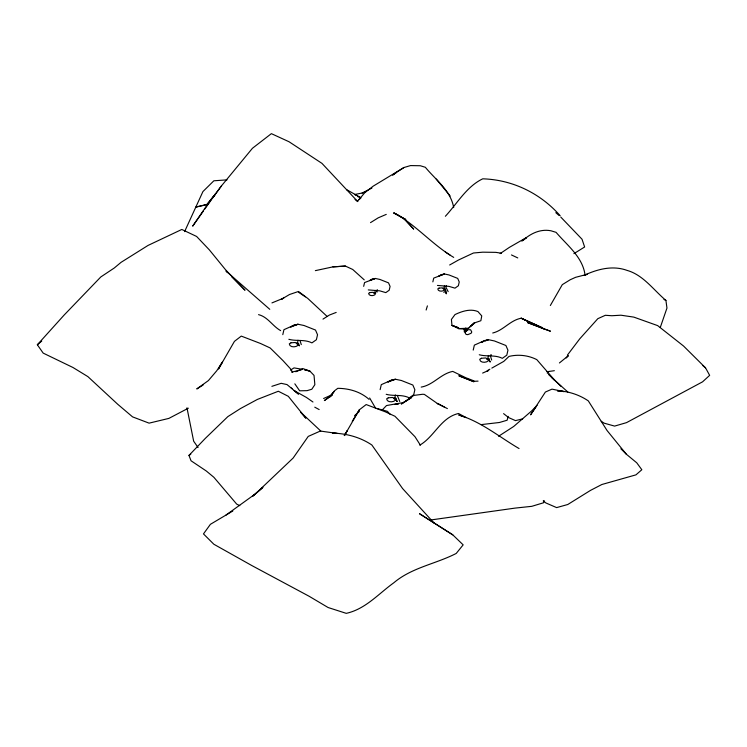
<?xml version="1.0" encoding="UTF-8"?>
<svg xmlns="http://www.w3.org/2000/svg" width="747" height="747" viewBox="0 0 747 747"><rect width="100%" height="100%" fill="white"/><g stroke="black" fill="none" stroke-linecap="round" stroke-linejoin="round"><path stroke-width="1.12" d="M464.494 331.631L464.541 330.529M299.977 340.464L301.284 344.61M397.32 395.452L399.738 401.503M490.396 355.917L491.694 360.063M297.997 340.221L297.661 342.275L296.372 343.564M375.265 290.406L374.975 292.152L373.995 293.132M395.387 394.967L395.004 397.264L393.716 398.553M444.428 285.933L444.138 287.679L443.158 288.659M488.454 355.432L488.071 357.729L486.783 359.018M282.796 334.647L283.944 329.67L291.993 326.103L298.053 324.254L304.029 325.505L315.505 330.053L317.531 334.749L316.383 339.726L311.929 342.882C304.664 339.147 296.326 341.426 288.856 339.306M363.677 286.353L364.555 282.581L375.274 278.463L379.812 279.415L388.533 282.87L390.074 286.437L389.196 290.219L385.816 292.619L379.784 290.844L368.28 289.901M380.139 389.635L381.287 384.658L389.336 381.101L395.396 379.252L401.363 380.494L412.848 385.041L414.865 389.747L413.717 394.715L409.272 397.871C402.007 394.136 393.669 396.414 386.199 394.295M432.849 281.88L433.718 278.108L444.446 273.99L448.975 274.943L457.706 278.398L459.237 281.964L458.369 285.746L454.988 288.146L448.947 286.372L437.453 285.429M473.215 350.1L474.364 345.123L482.403 341.556L488.473 339.708L494.439 340.959L505.915 345.506L507.941 350.203L506.793 355.18L502.339 358.336C495.074 354.601 486.736 356.879 479.266 354.76M544.105 500.509L543.573 502.759L531.789 506.326L515.038 508.109L431.262 519.903M446.22 293.795L446.211 292.563L446.342 293.599L446.575 292.917L445.483 292.479M508.156 416.35L507.129 420.225L499.472 422.485L481.049 424.632M426.135 310.024L427.396 305.868M660.292 327.438L666.959 308.063L665.922 300.425C653.476 289.939 643.232 274.943 627.069 270.395C612.671 265.157 597.628 269.088 584.257 275.279L587.273 274.298L575.601 277.314L570.232 279.742L562.295 284.654L550.343 305.514M184.584 231.645L202.923 191.577L213.857 180.793L227.041 179.859M344.488 435.492L359.288 409.842L366.179 404.557L385.415 411.868L394.958 416.266L414.987 436.724L420.356 445.119M344.498 435.594L347.271 430.702L344.208 435.473M352.257 421.317L359.288 409.842M377.244 290.032L376.609 290.91L377.263 290.013L376.647 291.461L377.142 292.049M355.049 199.458L357.748 201.597L321.957 163.369L289.061 141.762L271.376 133.648L252.439 148.28L221.56 185.76L207.461 204.575L192.67 226.154L203.427 210.99M536.449 406.256L530.557 414.856L545.385 392.044L551.977 389.14L564.172 391.615L557.449 390.83M204.771 209.095L210.813 200.56M212.157 198.665L221.56 185.76M446.417 285.559L445.81 286.988L448.163 291.629M207.461 204.575L215.519 193.921L206.723 204.463L195.873 207.078L207.806 204.426M567.365 355.17L579.737 338.849L597.833 318.67L605.35 315.29L611.84 315.729L620.925 315.206L633.801 317.111L657.668 325.617L683.589 346.066L705.542 367.851L709.65 375.349L702.572 381.829L626.537 422.625L614.604 426.098L604.155 423.166L601.242 421.317M445.371 216.275C457.099 203.614 466.688 186.414 482.749 178.822C512.601 179.738 540.38 193.277 560.166 215.724M357.561 201.288L364.695 192.81L373.192 186.152L403.959 167.515L410.551 165.582L420.318 165.741L425.342 167.281C435.716 179.934 450.805 190.606 453.69 207.61M547.308 373.285L548.7 371.707M188.356 408.179L168.859 418.404L149.092 423.147L132.564 416.873L117.671 404.22L87.875 376.609L72.973 367.496L43.177 353.107L37.35 344.759L64.177 315.01L100.798 276.96L114.263 268.005L121.098 262.309L148.046 245.427L181.81 229.46L196.61 236.454L209.328 249.843L225.435 269.611L245.025 290.219L231.561 276.633M566.217 357.972L568.374 355.675L559.428 362.958M382.735 409.487L386.498 405.556L403.483 402.521L411.653 397.469L401.354 404.024L413.791 395.424L422.597 394.267L424.324 394.379L437.191 403.371L444.344 407.05M239.796 505.654L236.687 504.104L213.857 477.268L206.256 470.974L191.036 460.768L188.972 455.399L205.378 438.33L227.844 416.621L240.459 408.562L257.313 399.458L278.332 391.251L288.314 396.321L305.859 418.18L300.574 412.129L320.771 431.028M537.102 405.304L531.659 410.906L513.684 426.481L498.576 436.257M354.564 415.677L359.279 411.476M468.63 328.222L474.42 322.695L470.078 326.672L475.167 322.667L480.872 320.715L481.75 315.897L477.921 311.555C470.33 308.474 462.066 311.219 455.016 314.562L451.412 319.445L451.954 325.356L458.565 328.615L465.979 329.184L468.63 328.222L458.565 328.615M262.216 487.978L252.888 496.045M252.71 496.167L262.972 487.305M37.35 344.759L41.748 341.052M523.358 240.03C530.94 233.316 540.613 228.741 550.969 230.786L556.085 232.345C567.234 245.446 582.707 256.959 585.06 275.064M523.068 240.235L526.532 237.499L509.389 247.369L500.135 253.607M392.623 175.33L396.115 172.576L393.865 174.266M521.873 241.15L526.093 237.863M359.083 199.477L360.838 198.151M322.993 319.109L329.427 315.038L336.187 312.423M452.775 534.843L419.683 513.824L452.775 534.843L463.159 544.862L456.23 553.434C435.753 563.994 411.886 567.468 393.884 582.725C378.505 593.772 365.488 609.113 346.263 613.352L328.092 607.516L309.053 596.227L251.944 565.619L213.866 544.255L203.483 533.909L210.411 524.31L225.996 515.066L255.493 493.804L293.123 458.06L308.24 436.407L320.332 431.047L337.355 433.456L332.686 433.297M332.378 395.042L324.357 400.579L329.744 396.648L333.918 391.671L330.109 396.806L334.46 390.849L337.803 388.319C349.204 388.449 360.399 391.661 369.055 399.356M395.574 172.94L403.959 167.515M188.972 455.399L190.774 454.241M370.512 222.634L378.197 217.844L386.264 214.389M203.119 385.013L196.769 388.944L208.385 380.596L216.779 370.727L222.317 362.164L218.507 368.99L234.437 341.36L241.281 336.103L260.582 343.517L270.162 347.962L282.87 360.493L290.228 368.523L292.656 372.267M290.48 370.082L294.029 367.897L302.572 369.345M225.996 515.066L232.821 510.995M419.833 445.109C434.493 436.659 440.907 417.433 458.518 413.502L466.119 417.601L458.723 414.977C481.059 421.635 499.248 436.939 519.053 448.545M449.657 264.989L458.453 260.031L473.477 253L482.749 252.178L495.765 252.355L501.442 253.214M445.782 291.237L443.727 292.301M487.884 370.307L489.855 369.205M491.825 368.103L503.758 361.399L509.006 356.412C518.39 354.171 528.166 355.264 536.785 359.615L554.732 380.298L567.795 391.97M354.47 194.547L362.118 193.025L371.922 188.029M295.821 371.763L302.955 368.616L309.856 371.072L314.029 375.396L314.851 384.677L311.807 389.243L307.092 390.653L299.65 390.812L294.832 383.827M486.801 371.231L488.706 370.391L482.627 373.08M323.61 398.496L332.051 394.752M271.871 386.339L281.189 383.314L287.016 384.584L298.501 394.127L294.159 390.597L306.419 397.451L312.956 401.998M271.945 302.908L283.72 298.081L281.414 299.286L289.528 294.505L298.492 291.47L307.792 298.445L327.046 316.354M483.16 341.696L481.04 342.49L484.383 340.604L488.473 339.708L485.289 340.903M573.901 253.663L584.63 246.986L582.025 239.227L560.773 217.069M492.731 333.003C503.422 330.463 510.294 320.127 521.303 318.213L544.488 329.11L550.464 331.201L527.634 322.62L544.488 329.11L521.061 318.166L542.322 327.569M421.205 387.095C433.297 385.06 440.814 373.705 452.775 371.408L465.624 377.655L474.943 381.269L478.052 381.119M301.704 369.681L291.601 372.165M362.118 193.025L365.386 192.128M374.34 293.347L375.825 292.955L375.19 292.805L375.424 293.618M443.513 288.874L444.988 288.482L444.362 288.333L445.782 290.957L444.596 288.865M296.83 343.844L298.772 343.331M487.24 359.298L489.192 358.784L488.361 358.579L490.237 362.034L488.669 359.279L489.761 361.427M394.173 398.833L396.115 398.319L395.284 398.114L397.161 401.569L395.593 398.814L396.685 400.962M522.695 418.88L515.477 420.617L508.604 417.573L503.581 413.623M315.355 270.647L332.929 266.866L345.394 266.072L352.724 269.471L364.228 279.854M546.785 371.754L554.358 370.699M332.929 266.866L345.394 266.072M395.014 404.286L398.291 404.323M332.62 433.083C346.505 433.531 360.25 437.172 371.857 444.997L402.577 488.538L433.914 522.9M557.561 390.756C568.495 391.269 579.233 394.715 588.309 400.887L607.04 430.496L626.35 454.223L636.761 462.813L641.832 469.732L635.94 474.859L601.858 484.504L590.503 490.387L567.776 504.505L556.627 507.605L545.88 502.955L543.237 500.91M304.655 369.728L309.856 371.072L304.729 369.877M376.6 408.385L387.385 411.308L390.382 414.585M355.114 194.874L357.243 195.705M258.546 314.636C267.884 316.924 272.571 326.178 280.629 330.622M466.502 330.949L464.979 330.333L466.053 329.688L465.801 328.652L466.8 330.669M357.636 196.526L359.68 197.404M511.462 254.942L517.774 257.92M314.767 407.18L319.174 409.571M439.161 404.37L437.219 403.417L447.388 408.59M663.971 299.454L665.922 300.425M346.627 189.682L360.745 197.591M396.19 214.015C416.938 226.098 432.933 245.044 453.709 257.388M445.352 252.01L450.002 255.016M298.688 292.32L305.439 296.858M555.796 212.671L559.139 215.547M291.302 387.992L292.105 388.627M702.89 365.656L705.542 367.851M269.788 309.333L226.014 271.04L227.592 272.636M551.473 377.263L554.732 380.298L548.793 374.499L561.184 386.507M620.869 448.76L626.35 454.223M450.152 195.975L436.211 179.028M466.847 330.79L465.745 327.998M198.067 447.509L193.66 441.197L186.965 407.825M465.605 328.587L466.642 330.155L465.988 329.147M299.295 345.786L297.941 343.125M375.452 407.965L369.644 397.983M298.258 343.825L299.304 345.656M446.211 292.563L446.463 293.057L445.427 290.499M464.391 332.116L464.158 328.969M445.473 290.238L445.483 291.423M465.39 331.892L465.325 333.311L466.165 334.451L467.855 334.637L471.105 333.265L471.777 331.995L470.61 329.772L468.967 329.688L467.473 329.744L465.39 331.892M491.078 354.9L490.228 356.086L491.059 354.937M290.975 342.808L289.313 343.863C289.481 347.504 295.681 347.514 297.838 345.441L297.726 344.106L295.336 342.49L290.975 342.808M369.896 292.563L368.635 293.366C368.757 296.139 373.472 296.139 375.106 294.57L375.022 293.543L373.211 292.32L369.896 292.563M439.059 288.09L437.798 288.893C437.929 291.666 442.635 291.666 444.278 290.097L444.194 289.07L442.383 287.856L439.059 288.09M388.309 397.796L386.657 398.851C386.825 402.502 393.025 402.502 395.182 400.439L395.07 399.094L392.679 397.488L388.309 397.796M481.385 358.261L479.723 359.316C479.901 362.967 486.092 362.967 488.249 360.894L488.136 359.559L485.755 357.953L481.385 358.261M372.165 279.145L369.634 280.573L375.274 278.463L372.165 279.145M293.973 325.15L290.63 327.037L298.053 324.254L293.973 325.15M441.337 274.672L438.797 276.101L444.446 273.99L441.337 274.672M391.307 380.139L387.973 382.025L395.396 379.252L391.307 380.139M394.407 213.091L393.482 212.932L405.873 219.562L394.407 213.091M452.785 325.655L451.954 325.356L458.705 327.84L452.785 325.655M473.803 381.708L458.975 375.844L473.803 381.708M413.614 228.993L404.164 218.787L413.614 228.993"/></g></svg>
